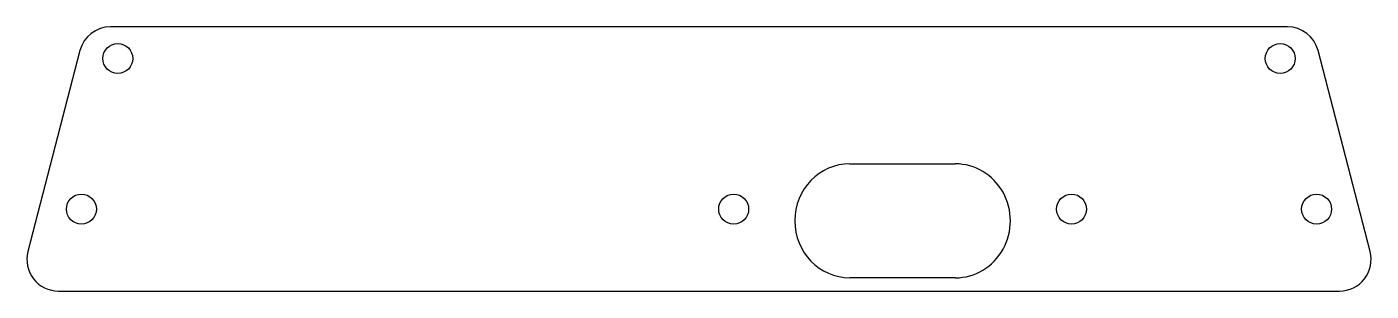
# Model space of a CAD drawing. Header units: inches. Extents: x -2.65 to 2.65, y -1.96 to -0.92.
import ezdxf

# ---------------------------------------------------------------- set-up
doc = ezdxf.new("R2010")
doc.units = ezdxf.units.IN
doc.layers.get('0').update_dxf_attribs({"linetype": 'CONTINUOUS'})

msp = doc.modelspace()

# ---------------------------------------------------------------- linework, layer by layer
for p, q in [((0.5969, -1.4588), (1.0132, -1.4588)), ((1.0132, -1.9089), (0.5969, -1.9089))]:
    msp.add_line(p, q)
msp.add_lwpolyline([(2.4448, -1.0112, 0.341836), (2.3238, -0.9175), (-2.3208, -0.9175, 0.341836), (-2.4418, -1.0112), (-2.6473, -1.8053, 0.490495), (-2.5263, -1.9616), (2.5293, -1.9616, 0.490495), (2.6503, -1.8053)], format="xyb", close=True)
for centre in [(-2.2926, -1.0425), (2.2955, -1.0425), (-2.4363, -1.6375), (0.1383, -1.6375), (1.4718, -1.6375), (2.4392, -1.6375)]:
    msp.add_circle(centre, 0.0591)
for centre, start_param, end_param in [((0.5969, -1.6838), 3.141593, 6.283185), ((1.0132, -1.6838), 0, 3.141593)]:
    msp.add_ellipse(centre, major_axis=(0, -0.2251), ratio=0.965926, start_param=start_param, end_param=end_param)

doc.saveas('drawing.dxf')
